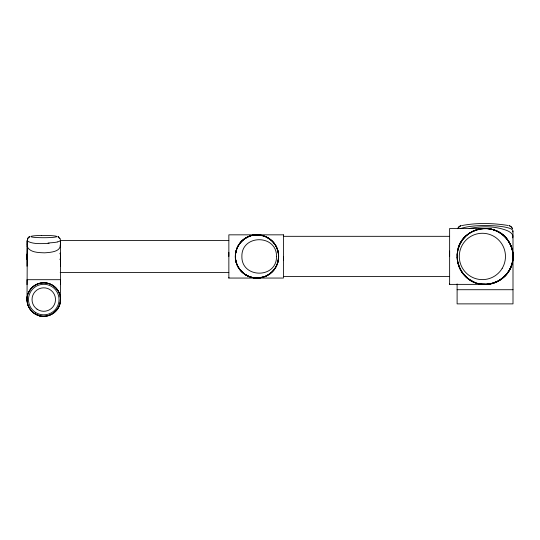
<?xml version="1.0" encoding="UTF-8"?>
<svg xmlns="http://www.w3.org/2000/svg" width="540" height="540" viewBox="0 0 540 540"><rect width="100%" height="100%" fill="white"/><g stroke="black" fill="none" stroke-linecap="round" stroke-linejoin="round"><path stroke-width="0.81" d="M27 284.661L27 279.693L60.534 279.693L60.534 284.661M27 266.227L27.007 255.879M27 252.761L27.284 240.125M60.534 266.227L60.44 254.637A12.069 8.316 90 0 0 60.237 253.314M60.534 245.066L60.44 240.314A17.064 3.794 -3.4 0 0 60.318 239.551M228.852 278.053L228.852 234.833L283.406 234.833L283.406 278.053L228.852 278.053L228.852 277.654M228.852 256.446L228.852 252.315M283.406 260.57L283.406 256.446M283.406 235.231L283.406 234.833M486.412 284.357L449.631 284.391L449.631 283.871M449.631 256.446L449.631 251.107M27.155 258.701L27.155 254.192M60.534 240.719L60.534 299.551C60.926 310.088 49.788 318.668 39.73 315.826M487.087 284.317C506.858 283.723 519.858 259.335 509.328 242.595M27.007 299.079L27.02 300.436M37.935 315.299A16.821 16.591 -0.8 0 1 30.389 309.676L27.999 305.262L27.02 300.341L27.297 244.802M457.313 253.044C456.314 260.928 458.892 269.17 464.218 275.062M512.993 257.155C513.702 281.225 480.114 293.915 464.677 275.569M460.154 228.677C469.28 225.713 479.048 225.491 488.565 225.572C495.234 225.781 501.971 226.159 508.43 227.914C510.165 228.454 513.979 229.642 512.703 231.923M27.014 298.856L27.263 296.595M27.02 255.69L27.27 253.456L27.175 254.003M60.244 253.463L60.44 254.637A11.651 8.039 90 0 1 60.534 256.446L60.44 258.248A12.069 8.323 -90 0 1 60.244 259.578M457.144 255.056L457.529 251.613M457.407 252.369C459.675 227.138 497.151 219.571 508.984 242.008M27.297 296.413L27 299.551A32.407 22.916 0 0 1 28.175 293.362A28.377 20.068 0 0 1 29.707 290.419A25.225 17.834 0 0 1 30.719 289.022A22.95 16.227 0 0 1 31.914 287.699A20.837 14.735 0 0 1 32.994 286.706A19.008 13.439 0 0 1 34.209 285.781A17.206 12.164 0 0 1 35.539 284.945A15.606 11.036 0 0 1 36.99 284.216A14.209 10.051 0 0 1 38.57 283.615A13.109 9.268 0 0 1 40.237 283.163A12.312 8.708 0 0 1 41.972 282.886C49.262 282.008 56.72 286.497 59.353 293.362A28.377 20.068 0 0 0 57.834 290.419A25.225 17.834 0 0 0 56.815 289.022A22.95 16.227 0 0 0 55.627 287.699A20.837 14.735 0 0 0 54.54 286.706A19.008 13.439 0 0 0 53.332 285.781A17.206 12.164 0 0 0 51.995 284.945A15.606 11.036 0 0 0 50.544 284.216A14.209 10.051 0 0 0 48.965 283.615A13.109 9.268 0 0 0 47.297 283.163A12.312 8.708 0 0 0 45.562 282.886A11.921 8.431 0 0 0 41.972 282.886C35.897 283.493 30.416 287.678 28.188 293.362M457.657 250.938L459.54 245.038L462.645 239.747M277.81 262.339L278.62 255.98M277.742 262.555L277.466 263.432M277.391 263.648L275.434 267.746M510.563 245.032L511.448 247.266A54.425 38.489 0 0 1 512.987 256.446A54.425 38.489 0 0 1 511.461 265.626L509.47 270.041L506.621 274.212A38.502 27.223 0 0 1 505.278 275.731L498.433 280.976L490.934 283.763A20.601 14.566 0 0 1 488.45 284.182L479.81 283.892A52.583 37.179 -90 0 1 479.203 283.77M512.717 237.89C514.019 234.38 510.057 231.883 507.35 230.688C495.315 225.916 481.721 225.983 469.179 228.562M511.448 265.619C508.046 275.508 498.845 282.987 488.45 284.182A19.892 14.067 0 0 1 483.327 284.337M27.358 238.977L28.37 237.519M27.392 238.916L29.531 236.729M275.191 268.13L274.685 268.893M239.328 244.026C234.333 250.972 234.097 260.915 238.802 268.07M255.373 234.893C241.232 235.528 230.796 252.045 237.195 265.066M239.638 243.587L241.002 241.927M274.388 269.298L273.726 270.149M463.057 239.207C467.822 233.064 475.261 229.102 483.017 228.569M273.443 270.479L270.324 273.469A25.056 23.011 90 0 1 243.729 273.436M272.666 271.35C279.7 264.215 280.604 252.085 274.685 243.999M241.292 241.616L243.709 239.416M272.356 271.667L271.661 272.336M32.036 287.57L32.562 287.078M32.238 287.381L33.169 286.558M271.418 272.551L266.065 276.068L259.916 277.857M459.769 226.186L459.101 226.746L461.255 225.484M27.364 240.044L27.783 239.74M462.092 225.531C477.036 222.635 493.148 223.094 508.12 225.47M28.208 237.661L29.592 236.702M459.371 226.517L457.61 228.717L458.636 227.131L460.769 225.659M28.431 237.472L28.978 237.019M269.838 273.841L270.689 273.179A21.614 21.614 0 0 1 269.453 274.118M269.933 273.767L270.473 273.355M245.862 237.931L246.618 237.499M253.112 235.184L252.99 235.21A40.662 28.755 -90 0 0 249.035 236.358L245.241 238.322A32.508 22.991 -90 0 0 243.439 239.625A29.579 20.918 -90 0 0 241.731 241.164A26.858 18.988 90 0 0 240.449 242.561A24.496 17.321 90 0 0 239.261 244.121A22.174 15.68 90 0 0 238.187 245.835A20.122 14.229 -90 0 0 237.249 247.705A18.313 12.953 90 0 0 236.466 249.743A16.895 11.947 90 0 0 235.886 251.89A15.869 11.219 90 0 0 235.528 254.131C234.205 264.222 241.103 274.408 250.823 277.148M473.054 231.208L474.498 230.566L473.074 231.235M257.897 278.039L264.992 276.527A36.578 25.866 90 0 0 268.792 274.57A32.508 22.991 -90 0 0 270.594 273.26A29.579 20.918 -90 0 0 272.295 271.728A26.858 18.988 90 0 0 273.578 270.324A24.496 17.321 -90 0 0 274.766 268.765A22.174 15.68 -90 0 0 275.846 267.05A20.122 14.229 -90 0 0 276.784 265.181A18.313 12.953 90 0 0 277.56 263.142A16.895 11.947 -90 0 0 278.141 260.996A15.869 11.219 90 0 0 278.505 258.755A15.363 10.861 90 0 0 278.627 256.446C278.6 251.458 276.851 246.483 273.652 242.649M510.145 244.141C506.48 236.547 499.19 230.85 490.934 229.122A20.601 14.566 0 0 0 488.45 228.704L485.055 228.494A55.424 39.191 -90 0 0 479.844 228.987L474.734 230.472L469.827 233.01A42.552 30.091 -90 0 0 468.072 234.245C446.6 249.318 459.466 285.363 485.055 284.391L483.698 284.303M253.726 235.082L253.28 235.157L255.305 234.9M254.117 235.028L257.391 234.833M259.787 277.877L257.269 278.053M481.808 228.683C497.259 226.442 512.595 239.423 512.966 255.022M258.815 277.978L260.111 277.83A25.164 23.105 -90 0 1 250.823 277.121M449.631 284.391L449.631 228.494L485.055 228.494L481.66 228.704A19.892 14.067 0 0 1 488.471 228.704C494.593 229.493 500.411 232.308 504.799 236.662A38.057 26.912 0 0 1 506.621 238.673L509.47 242.845L511.448 247.266M255.987 234.853L255.535 234.88L257.648 234.839M49.12 243.526C41.87 243.398 33.183 244.661 27.02 240.847M240.206 270.034L241.738 271.728A29.579 20.918 90 0 0 243.439 273.254A32.508 22.991 -90 0 0 245.241 274.563A36.578 25.866 -90 0 0 249.035 276.521A40.662 28.755 -90 0 0 252.99 277.675L258.248 278.019M483.698 228.528L485.055 228.494M257.789 278.039L251.046 277.216M256.439 234.839L258.91 234.913M257.141 278.053L253.651 277.79M283.406 236.324L449.631 236.324M60.176 240.422L228.852 240.422M60.176 272.464L228.852 272.464M283.406 276.561L449.631 276.561M457.11 289.717L513 289.717M257.843 234.846L258.248 234.866M258.167 234.86L265.174 236.432L271.418 240.334M258.491 234.88L259.787 235.008M259.16 234.941L260.516 235.116M260.442 235.103L261.043 235.21A40.662 28.755 90 0 1 264.998 236.358A36.578 25.866 -90 0 1 268.792 238.316A32.508 22.991 90 0 1 270.594 239.625A29.579 20.918 90 0 1 272.295 241.164L273.443 242.406M27.034 300.665C27.412 308.063 33.271 314.712 40.568 316.015L34.411 313.47M251.762 277.405L250.709 277.115M39.521 315.779L38.705 315.536M58.624 237.013L58.057 236.716L60.183 238.93L58.023 236.702M264.992 236.358L268.792 238.322L272.295 241.164A26.858 18.988 -90 0 1 273.578 242.561A24.496 17.321 90 0 1 274.766 244.121A22.174 15.68 -90 0 1 275.846 245.835L277.918 250.945L278.613 255.751M249.035 276.527L245.241 274.563L241.731 271.728A26.858 18.988 90 0 1 240.449 270.324A24.496 17.321 -90 0 1 239.261 268.765A22.174 15.68 -90 0 1 238.187 267.05L237.425 265.565M243.709 273.469L240.449 270.324L238.187 267.05A20.122 14.229 90 0 1 237.249 265.181A18.313 12.953 -90 0 1 236.466 263.142A16.895 11.947 90 0 1 235.886 260.996A15.869 11.219 -90 0 1 235.528 258.755A15.363 10.861 90 0 1 235.528 254.124C236.21 247.752 239.855 241.799 245.241 238.322A36.578 25.866 -90 0 1 249.035 236.365M271.661 240.55L274.388 243.587M463.057 273.679L467.498 278.188L474.734 282.413A54.513 38.549 90 0 0 485.055 284.378M239.767 269.467L238.93 268.279M462.645 273.139L459.54 267.853L457.657 261.954M512.561 228.771L511.292 226.861L509.065 225.484L511.502 227.104L512.5 228.663M60.237 244.802C60.905 251.998 49.876 252.416 44.645 252.835C38.603 252.592 29.45 252.653 27 246.071M60.21 296.271L60.52 298.87M60.23 296.359L60.534 299.551A16.767 16.767 0 0 1 35.384 314.078A16.767 16.767 0 0 1 35.384 285.032A16.767 16.767 0 0 1 60.534 299.551L60.534 299.416M27.277 253.395A16.767 16.767 0 0 0 27.277 259.497L27.175 258.883M27.27 259.436L27 256.446A32.407 22.916 0 0 1 27.257 253.51M457.414 260.584L457.529 261.272M457.245 259.214L457.326 259.902M457.184 258.485L457.117 257.121M513 231.073L513 303.878L457.11 303.878L457.11 283.892M27 241.178L27 245.066M482.544 228.609A27.945 27.945 0 0 1 513 256.021A27.945 27.945 0 0 1 483.381 284.337M463.34 238.856A28.229 27.736 85.9 0 1 465.149 236.831M243.729 239.45A25.056 23.011 90 0 1 270.297 239.45L273.578 242.561L275.846 245.835A20.122 14.229 90 0 1 276.784 247.705A18.313 12.953 -90 0 1 277.56 249.743A16.895 11.947 -90 0 1 278.141 251.89A15.869 11.219 90 0 1 278.505 254.131A15.363 10.861 -90 0 1 278.627 256.446C278.707 265.106 273.078 273.395 264.992 276.527A40.662 28.755 -90 0 1 261.043 277.675M260.287 277.803A21.614 21.614 0 0 1 235.406 256.109A21.614 21.614 0 0 1 260.948 235.19M474.734 282.406A47.264 33.419 -90 0 1 469.827 279.882A42.086 29.761 -90 0 1 467.498 278.188C452.878 267.212 454.147 242.419 469.827 233.01A47.264 33.419 -90 0 1 474.734 230.479M474.734 230.472A52.589 37.186 90 0 1 479.844 228.987M253.375 235.163A25.164 23.105 -90 0 1 260.658 235.163M60.257 253.395A16.767 16.767 0 0 1 60.257 259.497L60.44 258.248A11.651 8.046 -90 0 0 60.541 256.446A32.407 22.916 0 0 0 60.203 253.125M56.565 236.743A14.681 1.282 0 0 1 54.338 237.215A13.142 1.147 0 0 1 47.25 237.668A12.427 1.08 0 0 1 45.407 237.701L44.361 237.708A12.859 1.121 0 0 1 43.004 237.708L41.958 237.701A13.028 1.134 0 0 1 30.848 236.594A13.028 1.134 0 0 1 41.533 235.46M56.633 236.743A12.596 1.1 0 0 0 51.287 235.643A13.156 1.147 0 0 0 47.581 235.481A12.92 1.127 0 0 0 41.506 235.447M60.305 240.692A17.26 3.517 3.7 0 1 57.429 241.907M57.281 242.021A16.814 2.471 0.1 0 1 48.047 242.939M60.52 256.446A32.407 22.916 0 0 1 60.203 259.76M27.257 259.375A32.407 22.916 0 0 1 27.014 256.446M60.305 299.558A16.767 16.227 -30.8 0 1 37.895 315.407M59.36 293.362A32.407 22.916 0 0 1 60.52 299.551M276.521 256.446C276.858 278.964 241.421 278.471 241.88 256.446C241.4 234.266 276.797 234.029 276.521 256.446M502.18 268.367A23.173 23.085 -90 0 0 482.774 233.273A23.173 23.085 -90 0 0 462.193 267.692A23.173 23.085 -90 0 0 502.18 268.367M37.01 309.15A11.738 11.738 0 0 0 55.458 300.611A11.738 11.738 0 0 0 38.833 288.907A11.738 11.738 0 0 0 37.01 309.15M35.694 312.525A15.275 15.275 0 0 0 59.035 300.058A15.275 15.275 0 0 0 36.572 286.079A15.275 15.275 0 0 0 35.694 312.525"/></g></svg>
